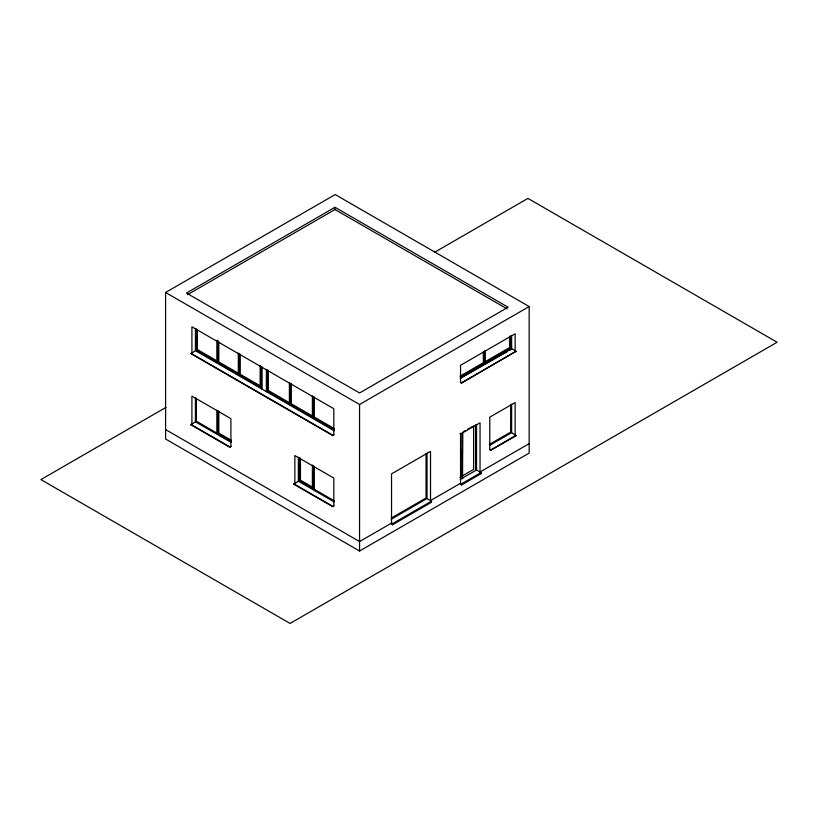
<?xml version="1.0" encoding="UTF-8"?>
<svg xmlns="http://www.w3.org/2000/svg" width="818" height="818" viewBox="0 0 818 818"><rect width="100%" height="100%" fill="white"/><g stroke="black" fill="none" stroke-linecap="round" stroke-linejoin="round"><path stroke-width="1.23" d="M165.594 292.476L335.196 194.561L529.164 306.546L529.164 453.09L359.562 551.015L165.594 439.021L165.594 292.476L359.562 404.47L529.164 306.546M335.002 207.281L186.453 293.048L359.562 392.988L508.111 307.22L335.002 207.281L335.002 209.531L507.017 308.836M187.557 294.664L335.002 209.531M190.942 353.713L191.913 353.151L191.913 326.811L333.836 408.744L333.836 435.084L332.854 435.646L190.942 353.713L195.42 350.666L334.071 430.718M165.982 407.364L40.9 479.583L290.073 623.439L777.1 342.251L527.927 198.396L434.951 252.077M190.942 424.839L191.913 424.276L191.913 396.137L230.901 418.652L230.901 446.792L229.93 447.354L190.942 424.839L195.42 421.802L231.167 442.436M190.942 424.389L229.93 446.904L230.901 446.342M190.942 353.264L332.854 435.196L333.836 434.634M460.043 376.168L483.356 362.711L483.356 351.566M460.207 377.2L510.647 348.079L510.647 335.891M516.107 351.679L515.135 351.116L515.135 333.785L460.544 365.298L460.544 382.63L461.526 383.202L516.107 351.229L511.628 348.642L460.309 378.264L507.252 351.668M460.544 382.18L461.526 382.742L516.107 351.229M293.866 484.266L294.848 483.704L294.848 455.565L333.836 478.08L333.836 506.219L332.854 506.782L293.866 484.266L298.355 481.229L334.092 501.863M293.866 483.816L332.854 506.332L333.836 505.769M459.961 433.704L460.892 433.172L460.892 477.743L462.446 478.642L462.743 432.773M463.254 431.802L465.319 430.605M467.395 429.409L472.569 426.423M461.372 450.514L462.334 450.728L461.372 450.514L461.372 458.274L462.334 458.489L461.372 458.274M489.379 444.409L510.647 432.129L510.647 404.685M489.583 445.411L511.628 432.691L516.107 435.728L490.769 450.36L489.788 449.798L489.788 417.16L515.135 402.528L515.135 435.166L516.107 435.728M489.788 449.348L490.769 449.91L516.107 435.278M459.961 477.293L460.892 476.761M462.211 475.994L473.612 469.409L473.612 425.82M391.178 518.131L426.045 497.998L426.045 453.571M460.892 477.743L462.743 478.469M391.28 519.195L427.016 498.561L431.505 501.148L431.505 502.272L392.507 524.788L391.536 524.226L391.536 473.878L430.524 451.372L430.524 500.585L460.544 483.254L461.526 483.816L481.015 472.569L481.015 473.694L461.526 484.941L460.544 484.379L460.544 434.041L480.043 422.783L480.043 471.996L529.164 443.642M460.207 479.399L476.536 469.972L481.015 472.569M165.594 429.573L359.562 541.557L391.536 523.101L392.507 523.663L431.505 501.148M509.44 350.431L511.628 349.194M480.043 473.131L481.015 473.694M334.337 428.622L314.337 417.078L314.337 396.945M334.173 429.654L267.353 391.076L267.353 369.93M430.524 501.71L431.505 502.272M231.412 440.329L218.815 433.059L218.815 411.096M231.361 441.423L217.844 433.622L217.844 410.728M334.163 500.78L314.337 489.338L314.337 466.403M511.628 335.38L511.628 348.642M511.628 404.215L511.628 432.691M509.675 336.372L509.675 347.517L485.309 361.587L485.309 350.441M484.328 351.086L484.328 363.274M476.536 424.542L476.536 469.972M475.555 424.982L475.555 470.534M462.446 432.947L462.446 478.642M462.037 450.892L462.037 458.663M461.669 450.34L461.669 458.111M461.526 483.816L461.526 484.941M461.178 450.432L461.178 457.906M427.016 453.131L427.016 498.561M392.507 523.663L392.507 524.788M359.562 404.47L359.562 551.015M313.366 396.495L313.366 417.64M313.366 465.841L313.366 488.775L299.47 480.749L299.47 457.824M312.394 395.82L312.394 415.953L291.331 403.795L291.331 383.662M312.394 465.084L312.394 487.078L300.441 480.186L300.441 458.182M298.355 457.282L298.355 481.229M290.359 383.213L290.359 404.358M289.388 382.538L289.388 402.671L268.335 390.513L268.335 370.39M266.382 369.45L266.382 391.638M262.097 366.975L262.097 389.163M261.116 366.331L261.116 387.476L196.402 350.104L196.402 328.959M260.144 365.656L260.144 385.789L240.257 374.307L240.257 354.184M239.285 353.724L239.285 374.869M238.314 353.049L238.314 373.182L218.815 361.924L218.815 341.801M217.844 340.094L217.844 362.486M216.862 340.677L216.862 360.799L197.373 349.542L197.373 329.419M216.862 410.166L216.862 433.059L196.402 421.239L196.402 398.346M195.42 328.478L195.42 350.666M195.42 397.896L195.42 421.802"/></g></svg>
